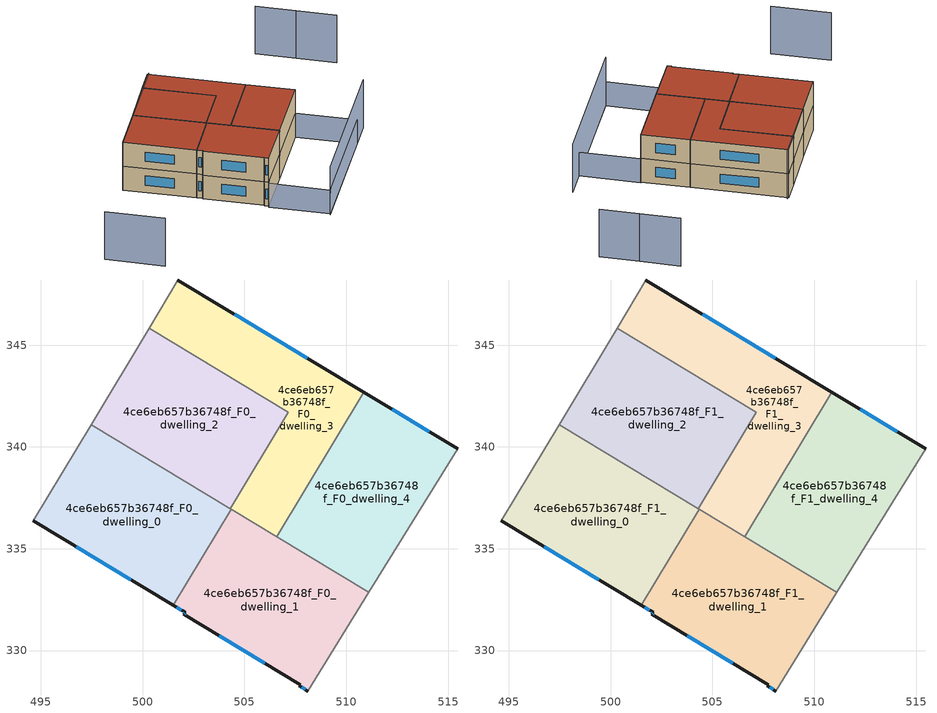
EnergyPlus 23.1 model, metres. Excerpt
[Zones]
4ce6eb657b36748f_F0_dwelling_0
 floor ground (EU_floor_Construction): 504.35,336.94 501.5,332.23 494.64,336.37 497.47,341.09 z0
 wall outside (EU_wall_Construction): 494.64,336.37 501.5,332.23 z0:3
 wall to 4ce6eb657b36748f_F0_dwelling_1 (EU_wall_Construction): 501.5,332.23 504.35,336.94 z0:3
 wall adiabatic (EU_wall_Construction): 497.47,341.09 494.64,336.37 z0:3
 wall to 4ce6eb657b36748f_F0_dwelling_2 (EU_wall_Construction): 504.3,336.97 497.47,341.09 z0:3
 wall to 4ce6eb657b36748f_F0_dwelling_3 (EU_wall_Construction): 504.35,336.94 504.3,336.97 z0:3
 window (EU_Window_Construction): 496.73,335.11 499.41,333.49 z0.91:2.09
4ce6eb657b36748f_F0_dwelling_1
 floor ground (EU_floor_Construction): 511.11,332.86 508.11,328.02 507.69,328.27 507.73,328.33 502.03,331.78 502.09,331.87 501.5,332.23 504.35,336.94 z0
 wall outside (EU_wall_Construction): 501.5,332.23 502.09,331.87 502.03,331.78 507.73,328.33 507.69,328.27 508.11,328.02 z0:3
 wall adiabatic (EU_wall_Construction): 508.11,328.02 511.11,332.86 z0:3
 wall to 4ce6eb657b36748f_F0_dwelling_4 (EU_wall_Construction): 511.11,332.86 506.59,335.59 z0:3
 wall to 4ce6eb657b36748f_F0_dwelling_3 (EU_wall_Construction): 506.58,335.59 504.35,336.94 z0:3
 window (EU_Window_Construction): 507.82,328.19 507.99,328.09 / 503.77,330.73 506,329.38 / 502.07,331.84 502.05,331.81 / 501.68,332.12 501.91,331.98 z0.91:2.09
4ce6eb657b36748f_F0_dwelling_2
 floor ground (EU_floor_Construction): 507.16,341.71 504.3,336.97 497.47,341.09 500.32,345.83 z0
 wall to 4ce6eb657b36748f_F0_dwelling_3 (EU_wall_Construction): 504.3,336.97 507.16,341.71 500.32,345.83 z0:3
 wall adiabatic (EU_wall_Construction): 500.32,345.83 497.47,341.09 z0:3
4ce6eb657b36748f_F0_dwelling_3
 floor ground (EU_floor_Construction): 510.87,342.68 506.58,335.59 504.3,336.97 507.16,341.71 500.32,345.83 501.74,348.2 z0
 wall outside (EU_wall_Construction): 510.87,342.68 501.74,348.2 z0:3
 wall adiabatic (EU_wall_Construction): 501.74,348.2 500.32,345.83 z0:3
 wall to 4ce6eb657b36748f_F0_dwelling_4 (EU_wall_Construction): 506.58,335.59 510.87,342.68 z0:3
 window (EU_Window_Construction): 508.09,344.36 504.52,346.52 z0.91:2.09
4ce6eb657b36748f_F0_dwelling_4
 floor ground (EU_floor_Construction): 515.47,339.91 511.11,332.86 506.58,335.59 510.87,342.68 z0
 wall outside (EU_wall_Construction): 515.47,339.91 510.87,342.68 z0:3
 wall adiabatic (EU_wall_Construction): 511.11,332.86 515.47,339.91 z0:3
 window (EU_Window_Construction): 514.07,340.75 512.27,341.84 z0.91:2.09
4ce6eb657b36748f_F1_dwelling_0
 floor to 4ce6eb657b36748f_F0_dwelling_0 (EU_floor_Construction): 504.35,336.94 501.5,332.23 494.64,336.37 497.47,341.09 z3
 wall outside (EU_wall_Construction): 494.64,336.37 501.5,332.23 z3:6
 wall to 4ce6eb657b36748f_F1_dwelling_1 (EU_wall_Construction): 501.5,332.23 504.35,336.94 z3:6
 wall adiabatic (EU_wall_Construction): 497.47,341.09 494.64,336.37 z3:6
 wall to 4ce6eb657b36748f_F1_dwelling_2 (EU_wall_Construction): 504.3,336.97 497.47,341.09 z3:6
 wall to 4ce6eb657b36748f_F1_dwelling_3 (EU_wall_Construction): 504.35,336.94 504.3,336.97 z3:6
 window (EU_Window_Construction): 496.73,335.11 499.41,333.49 z3.91:5.09
 roof outside (EU_roof_Construction): 501.5,332.23 504.35,336.94 497.47,341.09 494.64,336.37 z6
4ce6eb657b36748f_F1_dwelling_1
 floor to 4ce6eb657b36748f_F0_dwelling_1 (EU_floor_Construction): 511.11,332.86 508.11,328.02 507.69,328.27 507.73,328.33 502.03,331.78 502.09,331.87 501.5,332.23 504.35,336.94 z3
 wall outside (EU_wall_Construction): 501.5,332.23 502.09,331.87 502.03,331.78 507.73,328.33 507.69,328.27 508.11,328.02 z3:6
 wall adiabatic (EU_wall_Construction): 508.11,328.02 511.11,332.86 z3:6
 wall to 4ce6eb657b36748f_F1_dwelling_4 (EU_wall_Construction): 511.11,332.86 506.59,335.59 z3:6
 wall to 4ce6eb657b36748f_F1_dwelling_3 (EU_wall_Construction): 506.58,335.59 504.35,336.94 z3:6
 window (EU_Window_Construction): 507.82,328.19 507.99,328.09 / 503.77,330.73 506,329.38 / 502.07,331.84 502.05,331.81 / 501.68,332.12 501.91,331.98 z3.91:5.09
 roof outside (EU_roof_Construction): 508.11,328.02 511.11,332.86 504.35,336.94 501.5,332.23 502.09,331.87 502.03,331.78 507.73,328.33 507.69,328.27 z6
4ce6eb657b36748f_F1_dwelling_2
 floor to 4ce6eb657b36748f_F0_dwelling_2 (EU_floor_Construction): 507.16,341.71 504.3,336.97 497.47,341.09 500.32,345.83 z3
 wall to 4ce6eb657b36748f_F1_dwelling_3 (EU_wall_Construction): 504.3,336.97 507.16,341.71 500.32,345.83 z3:6
 wall adiabatic (EU_wall_Construction): 500.32,345.83 497.47,341.09 z3:6
 roof outside (EU_roof_Construction): 504.3,336.97 507.16,341.71 500.32,345.83 497.47,341.09 z6
4ce6eb657b36748f_F1_dwelling_3
 floor to 4ce6eb657b36748f_F0_dwelling_3 (EU_floor_Construction): 510.87,342.68 506.58,335.59 504.3,336.97 507.16,341.71 500.32,345.83 501.74,348.2 z3
 wall outside (EU_wall_Construction): 510.87,342.68 501.74,348.2 z3:6
 wall adiabatic (EU_wall_Construction): 501.74,348.2 500.32,345.83 z3:6
 wall to 4ce6eb657b36748f_F1_dwelling_4 (EU_wall_Construction): 506.58,335.59 510.87,342.68 z3:6
 window (EU_Window_Construction): 508.09,344.36 504.52,346.52 z3.91:5.09
 roof outside (EU_roof_Construction): 506.58,335.59 510.87,342.68 501.74,348.2 500.32,345.83 507.16,341.71 504.3,336.97 z6
4ce6eb657b36748f_F1_dwelling_4
 floor to 4ce6eb657b36748f_F0_dwelling_4 (EU_floor_Construction): 515.47,339.91 511.11,332.86 506.58,335.59 510.87,342.68 z3
 wall outside (EU_wall_Construction): 515.47,339.91 510.87,342.68 z3:6
 wall adiabatic (EU_wall_Construction): 511.11,332.86 515.47,339.91 z3:6
 window (EU_Window_Construction): 514.07,340.75 512.27,341.84 z3.91:5.09
 roof outside (EU_roof_Construction): 511.11,332.86 515.47,339.91 510.87,342.68 506.58,335.59 z6
shading: 513.64,324.19 522.94,339.23 / 524.74,352.32 520.98,354.64 / 520.99,354.66 517.19,357.01 / 488.07,324.09 493.67,320.65 / 502,348.37 494.61,336.31 z0:6; 521.21,336.44 513.72,324.31 / 513.72,324.31 508.01,327.84 / 508.01,327.84 515.5,339.96 / 515.5,339.96 521.21,336.44 z0:3
[Building]
EU S2 Campaign: North Axis=0; Terrain=City; Solar Distribution=FullExterior
[Site:Location]
Montreal-Trudeau.Intl.AP: Latitude=45.4667; Longitude=-73.75; Time Zone=-5; Elevation=36
[SizingPeriod:WeatherFileDays]
AnnualSizingPeriod: Begin Month=1; Begin Day of Month=1; End Month=12; End Day of Month=31; Day of Week for Start Day=Monday; Use Weather File Daylight Saving Period=No; Use Weather File Rain and Snow Indicators=No
[MATERIAL]
EU_InternalMass_Material: Roughness=MediumRough; Thickness=0.1; Conductivity=1; Density=1800; Specific Heat=900; Thermal Absorptance=0.9; Solar Absorptance=0.7; Visible Absorptance=0.7
[MATERIAL:NOMASS] Roughness=MediumRough; Thermal Absorptance=0.9; Solar Absorptance=0.7; Visible Absorptance=0.7
Name | Thermal Resistance
EU_wall_NoMass | 2.85309
EU_roof_NoMass | 5.52444
EU_floor_NoMass | 1.91146
[WINDOWMATERIAL:SIMPLEGLAZINGSYSTEM]
EU_Window_SimpleGlazing: UFactor=2.833; Solar Heat Gain Coefficient=0.7; Visible Transmittance=0.7
[CONSTRUCTION]
EU_wall_Construction: EU_wall_NoMass
EU_roof_Construction: EU_roof_NoMass
EU_floor_Construction: EU_floor_NoMass
EU_Window_Construction: EU_Window_SimpleGlazing
EU_InternalMass_Construction: EU_InternalMass_Material
[ZONE] Type=1; Multiplier=1; Ceiling Height=autocalculate; Floor Area=autocalculate; Part of Total Floor Area=Yes
Name | Volume
4ce6eb657b36748f_F0_dwelling_0; 4ce6eb657b36748f_F1_dwelling_0 | 132.479
4ce6eb657b36748f_F0_dwelling_1; 4ce6eb657b36748f_F1_dwelling_1 | 132.469
4ce6eb657b36748f_F0_dwelling_2; 4ce6eb657b36748f_F1_dwelling_2 | 132.473
4ce6eb657b36748f_F0_dwelling_3; 4ce6eb657b36748f_F1_dwelling_3 | 132.463
4ce6eb657b36748f_F0_dwelling_4; 4ce6eb657b36748f_F1_dwelling_4 | 132.467
[INTERNALMASS] Construction=EU_InternalMass_Construction
Name | Zone or ZoneList | Surface Area
4ce6eb657b36748f_F0_dwelling_0_EU_InternalMass | 4ce6eb657b36748f_F0_dwelling_0 | 44.1609
4ce6eb657b36748f_F0_dwelling_1_EU_InternalMass | 4ce6eb657b36748f_F0_dwelling_1 | 44.1565
4ce6eb657b36748f_F0_dwelling_2_EU_InternalMass | 4ce6eb657b36748f_F0_dwelling_2 | 44.1589
4ce6eb657b36748f_F0_dwelling_3_EU_InternalMass | 4ce6eb657b36748f_F0_dwelling_3 | 44.1544
4ce6eb657b36748f_F0_dwelling_4_EU_InternalMass | 4ce6eb657b36748f_F0_dwelling_4 | 44.156
4ce6eb657b36748f_F1_dwelling_0_EU_InternalMass | 4ce6eb657b36748f_F1_dwelling_0 | 44.1609
4ce6eb657b36748f_F1_dwelling_1_EU_InternalMass | 4ce6eb657b36748f_F1_dwelling_1 | 44.1565
4ce6eb657b36748f_F1_dwelling_2_EU_InternalMass | 4ce6eb657b36748f_F1_dwelling_2 | 44.1589
4ce6eb657b36748f_F1_dwelling_3_EU_InternalMass | 4ce6eb657b36748f_F1_dwelling_3 | 44.1544
4ce6eb657b36748f_F1_dwelling_4_EU_InternalMass | 4ce6eb657b36748f_F1_dwelling_4 | 44.156
[OTHEREQUIPMENT] Fuel Type=Electricity; Design Level Calculation Method=Watts/Area; Power per Zone Floor Area=1; Fraction Latent=0; Fraction Radiant=0; Fraction Lost=0; Carbon Dioxide Generation Rate=0; EndUse Subcategory=EU_Step8_InternalGains
Name | Zone or ZoneList or Space or SpaceList | Schedule
EU_Step8_InternalGain_4ce6eb657b36748f_F0_dwelling_0_f000 | 4ce6eb657b36748f_F0_dwelling_0 | EU_Step8_GainSchedule_4ce6eb657b36748f_F0_dwelling_0_f000
EU_Step8_InternalGain_4ce6eb657b36748f_F0_dwelling_1_f000 | 4ce6eb657b36748f_F0_dwelling_1 | EU_Step8_GainSchedule_4ce6eb657b36748f_F0_dwelling_1_f000
EU_Step8_InternalGain_4ce6eb657b36748f_F0_dwelling_2_f000 | 4ce6eb657b36748f_F0_dwelling_2 | EU_Step8_GainSchedule_4ce6eb657b36748f_F0_dwelling_2_f000
EU_Step8_InternalGain_4ce6eb657b36748f_F0_dwelling_3_f000 | 4ce6eb657b36748f_F0_dwelling_3 | EU_Step8_GainSchedule_4ce6eb657b36748f_F0_dwelling_3_f000
EU_Step8_InternalGain_4ce6eb657b36748f_F0_dwelling_4_f000 | 4ce6eb657b36748f_F0_dwelling_4 | EU_Step8_GainSchedule_4ce6eb657b36748f_F0_dwelling_4_f000
EU_Step8_InternalGain_4ce6eb657b36748f_F1_dwelling_0_f000 | 4ce6eb657b36748f_F1_dwelling_0 | EU_Step8_GainSchedule_4ce6eb657b36748f_F1_dwelling_0_f000
EU_Step8_InternalGain_4ce6eb657b36748f_F1_dwelling_1_f000 | 4ce6eb657b36748f_F1_dwelling_1 | EU_Step8_GainSchedule_4ce6eb657b36748f_F1_dwelling_1_f000
EU_Step8_InternalGain_4ce6eb657b36748f_F1_dwelling_2_f000 | 4ce6eb657b36748f_F1_dwelling_2 | EU_Step8_GainSchedule_4ce6eb657b36748f_F1_dwelling_2_f000
EU_Step8_InternalGain_4ce6eb657b36748f_F1_dwelling_3_f000 | 4ce6eb657b36748f_F1_dwelling_3 | EU_Step8_GainSchedule_4ce6eb657b36748f_F1_dwelling_3_f000
EU_Step8_InternalGain_4ce6eb657b36748f_F1_dwelling_4_f000 | 4ce6eb657b36748f_F1_dwelling_4 | EU_Step8_GainSchedule_4ce6eb657b36748f_F1_dwelling_4_f000
[ZONEVENTILATION:DESIGNFLOWRATE] Schedule=EU_AlwaysOn; Design Flow Rate Calculation Method=AirChanges/Hour; Air Changes per Hour=0.624851; Ventilation Type=Natural; Fan Pressure Rise=0; Fan Total Efficiency=1; Constant Term Coefficient=1; Temperature Term Coefficient=0; Velocity Term Coefficient=0; Velocity Squared Term Coefficient=0; Minimum Indoor Temperature=-100; Maximum Indoor Temperature=100; Delta Temperature=-100; Minimum Outdoor Temperature=-100; Maximum Outdoor Temperature=100; Maximum Wind Speed=40
Name | Zone or ZoneList or Space or SpaceList
EU_ConstantAir_4ce6eb657b36748f_F0_dwelling_0 | 4ce6eb657b36748f_F0_dwelling_0
EU_ConstantAir_4ce6eb657b36748f_F0_dwelling_1 | 4ce6eb657b36748f_F0_dwelling_1
EU_ConstantAir_4ce6eb657b36748f_F0_dwelling_2 | 4ce6eb657b36748f_F0_dwelling_2
EU_ConstantAir_4ce6eb657b36748f_F0_dwelling_3 | 4ce6eb657b36748f_F0_dwelling_3
EU_ConstantAir_4ce6eb657b36748f_F0_dwelling_4 | 4ce6eb657b36748f_F0_dwelling_4
EU_ConstantAir_4ce6eb657b36748f_F1_dwelling_0 | 4ce6eb657b36748f_F1_dwelling_0
EU_ConstantAir_4ce6eb657b36748f_F1_dwelling_1 | 4ce6eb657b36748f_F1_dwelling_1
EU_ConstantAir_4ce6eb657b36748f_F1_dwelling_2 | 4ce6eb657b36748f_F1_dwelling_2
EU_ConstantAir_4ce6eb657b36748f_F1_dwelling_3 | 4ce6eb657b36748f_F1_dwelling_3
EU_ConstantAir_4ce6eb657b36748f_F1_dwelling_4 | 4ce6eb657b36748f_F1_dwelling_4
[HVACTEMPLATE:THERMOSTAT] Constant Heating Setpoint=20; Constant Cooling Setpoint=50
EU_HeatOnly_4ce6eb657b36748f_F0_dwelling_0; EU_HeatOnly_4ce6eb657b36748f_F0_dwelling_1; EU_HeatOnly_4ce6eb657b36748f_F0_dwelling_2; EU_HeatOnly_4ce6eb657b36748f_F0_dwelling_3; EU_HeatOnly_4ce6eb657b36748f_F0_dwelling_4; EU_HeatOnly_4ce6eb657b36748f_F1_dwelling_0; EU_HeatOnly_4ce6eb657b36748f_F1_dwelling_1; EU_HeatOnly_4ce6eb657b36748f_F1_dwelling_2; EU_HeatOnly_4ce6eb657b36748f_F1_dwelling_3; EU_HeatOnly_4ce6eb657b36748f_F1_dwelling_4
[HVACTEMPLATE:ZONE:IDEALLOADSAIRSYSTEM] System Availability Schedule=EU_AlwaysOn; Maximum Heating Supply Air Temperature=50; Minimum Cooling Supply Air Temperature=13; Maximum Heating Supply Air Humidity Ratio=0.0156; Minimum Cooling Supply Air Humidity Ratio=0.0077; Heating Limit=NoLimit; Cooling Limit=NoLimit; Heating Availability Schedule=EU_AlwaysOn; Cooling Availability Schedule=EU_CoolingOff; Dehumidification Control Type=ConstantSensibleHeatRatio; Cooling Sensible Heat Ratio=0.7; Dehumidification Setpoint=60; Humidification Control Type=None; Humidification Setpoint=30; Outdoor Air Method=None; Outdoor Air Flow Rate per Person=0.00944; Outdoor Air Flow Rate per Zone Floor Area=0; Outdoor Air Flow Rate per Zone=0; Demand Controlled Ventilation Type=None; Outdoor Air Economizer Type=NoEconomizer; Heat Recovery Type=None; Sensible Heat Recovery Effectiveness=0.7; Latent Heat Recovery Effectiveness=0.65
Name | Template Thermostat
4ce6eb657b36748f_F0_dwelling_0 | EU_HeatOnly_4ce6eb657b36748f_F0_dwelling_0
4ce6eb657b36748f_F0_dwelling_1 | EU_HeatOnly_4ce6eb657b36748f_F0_dwelling_1
4ce6eb657b36748f_F0_dwelling_2 | EU_HeatOnly_4ce6eb657b36748f_F0_dwelling_2
4ce6eb657b36748f_F0_dwelling_3 | EU_HeatOnly_4ce6eb657b36748f_F0_dwelling_3
4ce6eb657b36748f_F0_dwelling_4 | EU_HeatOnly_4ce6eb657b36748f_F0_dwelling_4
4ce6eb657b36748f_F1_dwelling_0 | EU_HeatOnly_4ce6eb657b36748f_F1_dwelling_0
4ce6eb657b36748f_F1_dwelling_1 | EU_HeatOnly_4ce6eb657b36748f_F1_dwelling_1
4ce6eb657b36748f_F1_dwelling_2 | EU_HeatOnly_4ce6eb657b36748f_F1_dwelling_2
4ce6eb657b36748f_F1_dwelling_3 | EU_HeatOnly_4ce6eb657b36748f_F1_dwelling_3
4ce6eb657b36748f_F1_dwelling_4 | EU_HeatOnly_4ce6eb657b36748f_F1_dwelling_4
[SIZING:ZONE] Zone Cooling Design Supply Air Temperature Input Method=SupplyAirTemperature; Zone Cooling Design Supply Air Temperature=13; Zone Heating Design Supply Air Temperature Input Method=SupplyAirTemperature; Zone Heating Design Supply Air Temperature=50; Zone Cooling Design Supply Air Humidity Ratio=0.008; Zone Heating Design Supply Air Humidity Ratio=0.008; Cooling Design Air Flow Method=DesignDay; Cooling Design Air Flow Rate=0; Cooling Minimum Air Flow per Zone Floor Area=0.000762; Cooling Minimum Air Flow=0; Cooling Minimum Air Flow Fraction=0.2; Heating Design Air Flow Method=DesignDay; Heating Design Air Flow Rate=0; Heating Maximum Air Flow per Zone Floor Area=0.002032; Heating Maximum Air Flow=0.141576; Heating Maximum Air Flow Fraction=0.3; Account for Dedicated Outdoor Air System=No; Dedicated Outdoor Air System Control Strategy=NeutralSupplyAir; Dedicated Outdoor Air Low Setpoint Temperature for Design=autosize; Dedicated Outdoor Air High Setpoint Temperature for Design=autosize; Zone Load Sizing Method=Sensible Load Only No Latent Load; Zone Latent Cooling Design Supply Air Humidity Ratio Input Method=HumidityRatioDifference; Zone Cooling Design Supply Air Humidity Ratio Difference=0.005; Zone Latent Heating Design Supply Air Humidity Ratio Input Method=HumidityRatioDifference; Zone Humidification Design Supply Air Humidity Ratio Difference=0.005
4ce6eb657b36748f_F0_dwelling_0; 4ce6eb657b36748f_F0_dwelling_1; 4ce6eb657b36748f_F0_dwelling_2; 4ce6eb657b36748f_F0_dwelling_3; 4ce6eb657b36748f_F0_dwelling_4; 4ce6eb657b36748f_F1_dwelling_0; 4ce6eb657b36748f_F1_dwelling_1; 4ce6eb657b36748f_F1_dwelling_2; 4ce6eb657b36748f_F1_dwelling_3; 4ce6eb657b36748f_F1_dwelling_4
[SCHEDULE:CONSTANT]
Name | Hourly Value
EU_AlwaysOn | 1
EU_CoolingOff | 0
[SCHEDULE:FILE] Column Number=1; Rows to Skip at Top=0; Number of Hours of Data=8760; Column Separator=Comma; Interpolate to Timestep=No; Minutes per Item=60; Adjust Schedule for Daylight Savings=Yes
Name | File
EU_Step8_GainSchedule_4ce6eb657b36748f_F0_dwelling_0_f000 | ../../schedules/4ce6eb657b36748f/4ce6eb657b36748f_F0_dwelling_0_f000_gain.csv
EU_Step8_GainSchedule_4ce6eb657b36748f_F0_dwelling_1_f000 | ../../schedules/4ce6eb657b36748f/4ce6eb657b36748f_F0_dwelling_1_f000_gain.csv
EU_Step8_GainSchedule_4ce6eb657b36748f_F0_dwelling_2_f000 | ../../schedules/4ce6eb657b36748f/4ce6eb657b36748f_F0_dwelling_2_f000_gain.csv
EU_Step8_GainSchedule_4ce6eb657b36748f_F0_dwelling_3_f000 | ../../schedules/4ce6eb657b36748f/4ce6eb657b36748f_F0_dwelling_3_f000_gain.csv
EU_Step8_GainSchedule_4ce6eb657b36748f_F0_dwelling_4_f000 | ../../schedules/4ce6eb657b36748f/4ce6eb657b36748f_F0_dwelling_4_f000_gain.csv
EU_Step8_GainSchedule_4ce6eb657b36748f_F1_dwelling_0_f000 | ../../schedules/4ce6eb657b36748f/4ce6eb657b36748f_F1_dwelling_0_f000_gain.csv
EU_Step8_GainSchedule_4ce6eb657b36748f_F1_dwelling_1_f000 | ../../schedules/4ce6eb657b36748f/4ce6eb657b36748f_F1_dwelling_1_f000_gain.csv
EU_Step8_GainSchedule_4ce6eb657b36748f_F1_dwelling_2_f000 | ../../schedules/4ce6eb657b36748f/4ce6eb657b36748f_F1_dwelling_2_f000_gain.csv
EU_Step8_GainSchedule_4ce6eb657b36748f_F1_dwelling_3_f000 | ../../schedules/4ce6eb657b36748f/4ce6eb657b36748f_F1_dwelling_3_f000_gain.csv
EU_Step8_GainSchedule_4ce6eb657b36748f_F1_dwelling_4_f000 | ../../schedules/4ce6eb657b36748f/4ce6eb657b36748f_F1_dwelling_4_f000_gain.csv
